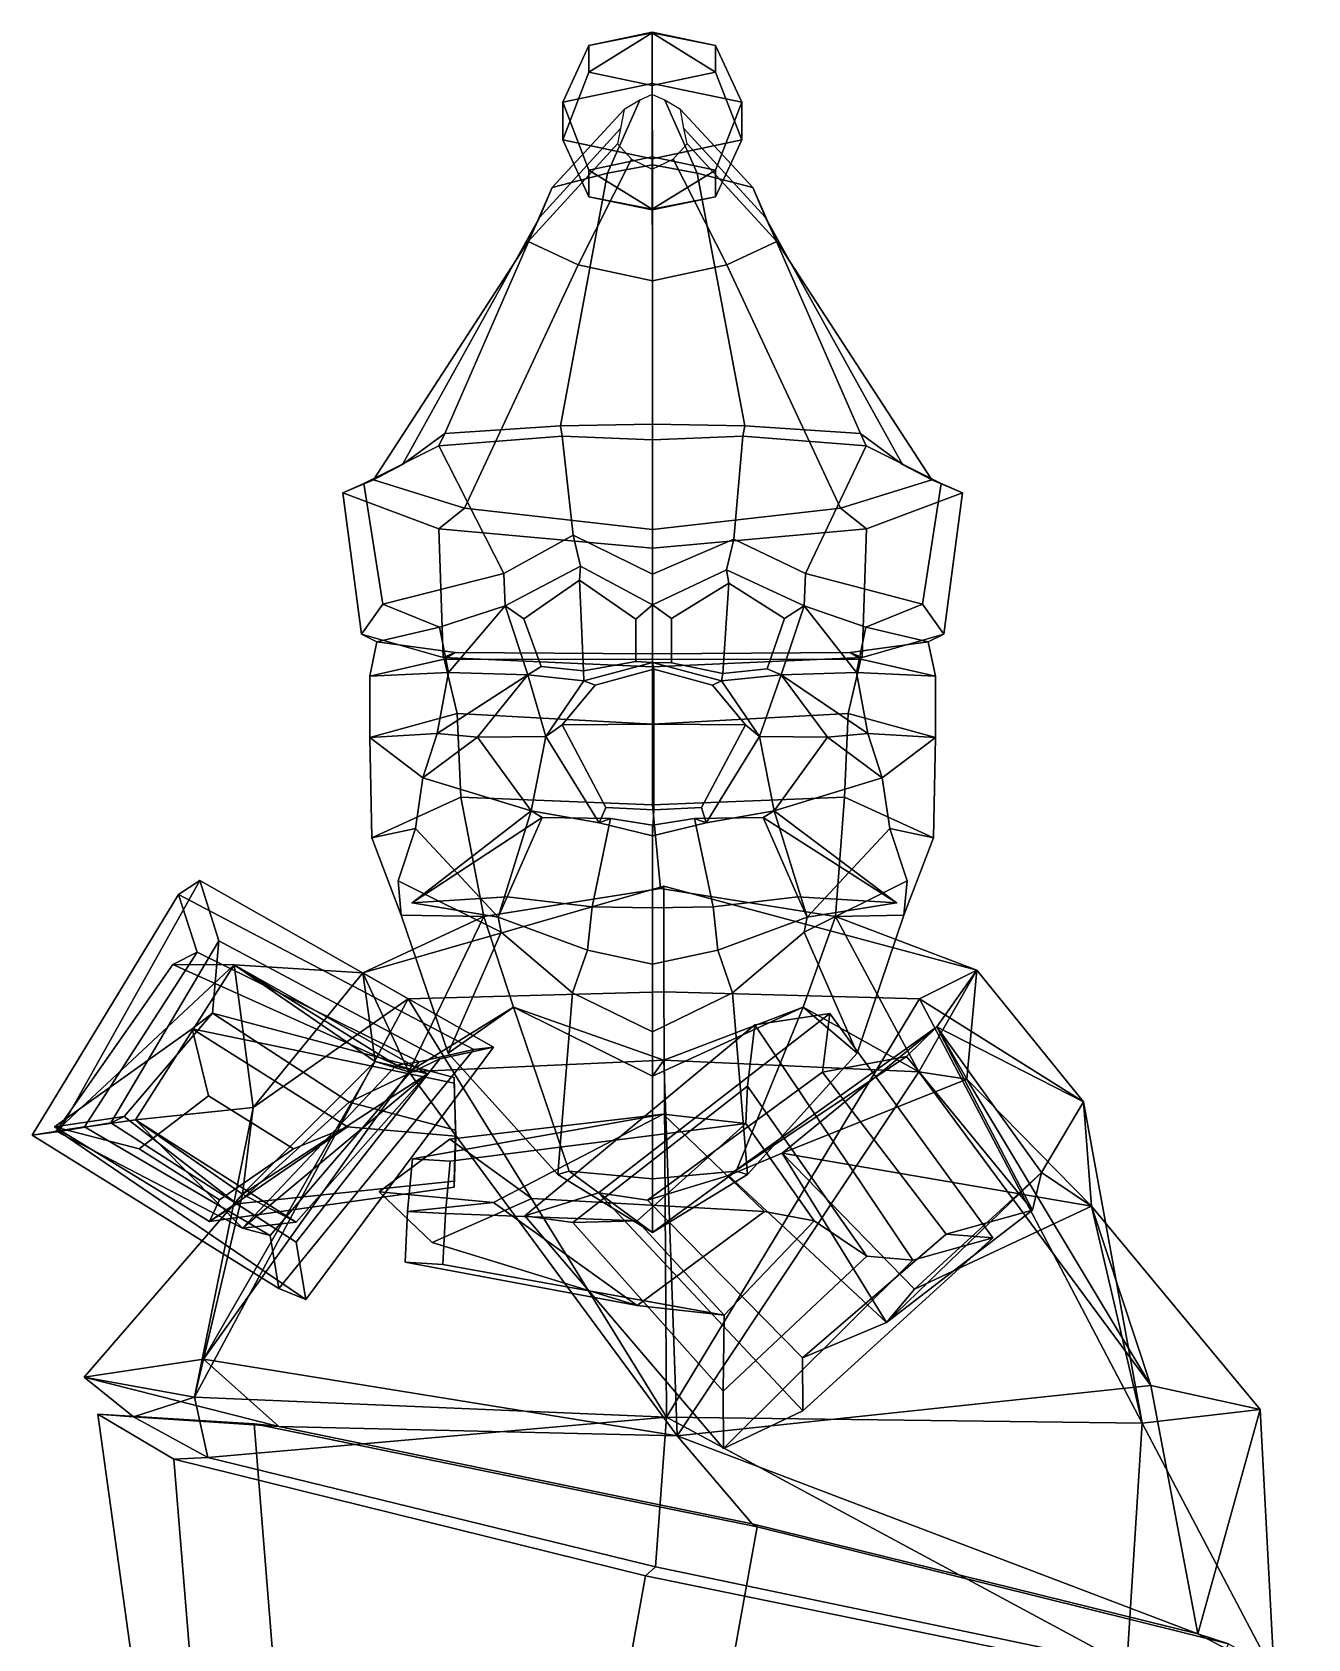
# Model space of a CAD drawing. Extents: x -137 to 136, y -164 to 357.
# Drawn here: x -137.5 to 136.5, y 11.9 to 357 of the extents above; entities that cross this region are included whole.
import ezdxf

# ---------------------------------------------------------------- set-up
doc = ezdxf.new("R2010")
doc.units = 0

msp = doc.modelspace()

# ---------------------------------------------------------------- linework, layer by layer
for p in [(-55.851849, 170.005066, 79.701439), (48.15472, 170.005066, 79.701439)]:
    msp.add_point(p)
for points in [[(-17.931017, 354.173004, -26.702265), (-4.322124, 357.032959, -33.596916), (-4.322122, 346.018768, -44.860191), (-23.568022, 341.974213, -35.109749)], [(-4.322131, 345.59314, -6.018468), (-4.322127, 356.856659, -17.508121), (-17.931019, 348.453094, -12.913069)], [(-17.931019, 348.453094, -12.913069), (-4.322127, 356.856659, -17.508121), (-17.931017, 354.173004, -26.702265)], [(-4.322127, 356.856659, -17.508121), (-4.322124, 357.032959, -33.596916), (-17.931017, 354.173004, -26.702265)], [(-4.322131, 345.59314, -6.018468), (9.286794, 348.453094, -12.913064), (-4.322127, 356.856659, -17.508121)], [(-4.322127, 356.856659, -17.508121), (9.286798, 354.172974, -26.702261), (-4.322124, 357.032959, -33.596916)], [(9.286794, 348.453094, -12.913064), (9.286798, 354.172974, -26.702261), (-4.322127, 356.856659, -17.508121)], [(9.286798, 354.172974, -26.702261), (14.92377, 341.974182, -35.109745), (-4.322122, 346.018768, -44.860191), (-4.322124, 357.032959, -33.596916)], [(-23.568027, 333.88504, -15.608808), (-17.931019, 348.453094, -12.913069), (-17.931017, 354.173004, -26.702265), (-23.568022, 341.974213, -35.109749)], [(14.923766, 333.88501, -15.608803), (14.92377, 341.974182, -35.109745), (9.286798, 354.172974, -26.702261), (9.286794, 348.453094, -12.913064)], [(-4.322131, 329.840454, -5.858391), (-4.322131, 345.59314, -6.018468), (-17.931019, 348.453094, -12.913069), (-23.568027, 333.88504, -15.608808)], [(-17.931015, 327.406097, -37.805435), (-23.568022, 341.974213, -35.109749), (-4.322122, 346.018768, -44.860191), (-4.322122, 330.266083, -44.700085)], [(-4.322131, 329.840454, -5.858391), (14.923766, 333.88501, -15.608803), (9.286794, 348.453094, -12.913064), (-4.322131, 345.59314, -6.018468)], [(9.286797, 327.406097, -37.805431), (-4.322122, 330.266083, -44.700085), (-4.322122, 346.018768, -44.860191), (14.92377, 341.974182, -35.109745)], [(-7.027538, 342.440765, -13.540477), (-10.368038, 340.445465, -14.38076), (-25.837151, 323.623657, 38.336628), (-13.906793, 326.727539, 43.464153)], [(-23.568027, 333.88504, -15.608808), (-23.568022, 341.974213, -35.109749), (-17.931015, 327.406097, -37.805435), (-17.931017, 321.686218, -24.016239)], [(-4.332116, 343.605194, -13.050086), (-7.027538, 342.440765, -13.540477), (-13.906793, 326.727539, 43.464153), (-4.280285, 328.538971, 46.456573)], [(-4.332116, 343.605194, -13.050086), (-4.280285, 328.538971, 46.456573), (5.346222, 326.727539, 43.464157), (-1.636694, 342.440765, -13.540476)], [(-1.636694, 342.440765, -13.540476), (5.346222, 326.727539, 43.464157), (17.276581, 323.623657, 38.336628), (1.703807, 340.445465, -14.380758)], [(14.923766, 333.88501, -15.608803), (9.286794, 321.686188, -24.016233), (9.286797, 327.406097, -37.805431), (14.92377, 341.974182, -35.109745)], [(-10.368038, 340.445465, -14.38076), (-11.118054, 336.335846, -16.111441), (-28.515779, 317.230652, 27.775629), (-25.837151, 323.623657, 38.336628)], [(1.703807, 340.445465, -14.380758), (17.276581, 323.623657, 38.336628), (19.955204, 317.230652, 27.775633), (2.453821, 336.335846, -16.111439)], [(-11.118054, 336.335846, -16.111441), (-11.804714, 333.020844, -17.507483), (-30.968136, 312.073792, 19.25668), (-28.515779, 317.230652, 27.775629)], [(2.453821, 336.335846, -16.111439), (19.955204, 317.230652, 27.775633), (22.407568, 312.073792, 19.256683), (3.140483, 333.020844, -17.507481)], [(-11.804714, 333.020844, -17.507483), (-8.80377, 329.780365, -18.872124), (-20.250475, 307.032806, 10.929214), (-30.968136, 312.073792, 19.25668)], [(-4.322131, 329.840454, -5.858391), (-23.568027, 333.88504, -15.608808), (-17.931017, 321.686218, -24.016239), (-4.322128, 318.826263, -17.121637)], [(-4.322131, 329.840454, -5.858391), (-4.322128, 318.826263, -17.121637), (9.286794, 321.686188, -24.016233), (14.923766, 333.88501, -15.608803)], [(3.140483, 333.020844, -17.507481), (22.407568, 312.073792, 19.256683), (11.689899, 307.032806, 10.929216), (0.139535, 329.780334, -18.872124)], [(-4.252287, 272.82196, 89.103973), (-4.280285, 328.538971, 46.456573), (-13.906793, 326.727539, 43.464153), (-24.04055, 272.490723, 81.676292)], [(-8.80377, 329.780365, -18.872124), (-4.332118, 327.59726, -19.7915), (-4.280288, 303.636749, 5.319067), (-20.250475, 307.032806, 10.929214)], [(-4.322134, 319.002533, -33.210381), (-17.931015, 327.406097, -37.805435), (-4.322122, 330.266083, -44.700085)], [(0.139535, 329.780334, -18.872124), (11.689899, 307.032806, 10.929216), (-4.280288, 303.636749, 5.319067), (-4.332118, 327.59726, -19.7915)], [(-4.322134, 319.002533, -33.210381), (-4.322122, 330.266083, -44.700085), (9.286797, 327.406097, -37.805431)], [(-4.252287, 272.82196, 89.103973), (15.535973, 272.490723, 81.676292), (5.346222, 326.727539, 43.464157), (-4.280285, 328.538971, 46.456573)], [(-48.900856, 270.84729, 68.81105), (-24.04055, 272.490723, 81.676292), (-13.906793, 326.727539, 43.464153), (-25.837151, 323.623657, 38.336628)], [(-17.931017, 321.686218, -24.016239), (-17.931015, 327.406097, -37.805435), (-4.322134, 319.002533, -33.210381)], [(9.286794, 321.686188, -24.016233), (-4.322134, 319.002533, -33.210381), (9.286797, 327.406097, -37.805431)], [(40.396286, 270.84729, 68.81105), (17.276581, 323.623657, 38.336628), (5.346222, 326.727539, 43.464157), (15.535973, 272.490723, 81.676292)], [(-57.941387, 264.14978, 41.363861), (-48.900856, 270.84729, 68.81105), (-25.837151, 323.623657, 38.336628), (-28.515779, 317.230652, 27.775629)], [(-4.322128, 318.826263, -17.121637), (-17.931017, 321.686218, -24.016239), (-4.322134, 319.002533, -33.210381)], [(-4.322128, 318.826263, -17.121637), (-4.322134, 319.002533, -33.210381), (9.286794, 321.686188, -24.016233)], [(49.436817, 264.14978, 41.363861), (19.955204, 317.230652, 27.775633), (17.276581, 323.623657, 38.336628), (40.396286, 270.84729, 68.81105)], [(-64.211327, 260.835327, 18.395662), (-57.941387, 264.14978, 41.363861), (-28.515779, 317.230652, 27.775629), (-30.968136, 312.073792, 19.25668)], [(55.706757, 260.835327, 18.395662), (22.407568, 312.073792, 19.256683), (19.955204, 317.230652, 27.775633), (49.436817, 264.14978, 41.363861)], [(-44.623413, 254.756226, -2.34332), (-64.211327, 260.835327, 18.395662), (-30.968136, 312.073792, 19.25668), (-20.250475, 307.032806, 10.929214)], [(36.118835, 254.756226, -2.34332), (11.689899, 307.032806, 10.929216), (22.407568, 312.073792, 19.256683), (55.706757, 260.835327, 18.395662)], [(-4.252287, 250.190887, -21.311735), (-44.623413, 254.756226, -2.34332), (-20.250475, 307.032806, 10.929214), (-4.280288, 303.636749, 5.319067)], [(-4.252287, 250.190887, -21.311735), (-4.280288, 303.636749, 5.319067), (11.689899, 307.032806, 10.929216), (36.118835, 254.756226, -2.34332)], [(-4.252287, 269.485077, 92.697128), (-4.252287, 272.82196, 89.103973), (-24.04055, 272.490723, 81.676292), (-23.651886, 270.233246, 86.581627)], [(-4.252287, 269.485077, 92.697128), (15.147308, 270.233246, 86.581627), (15.535973, 272.490723, 81.676292), (-4.252287, 272.82196, 89.103973)], [(-50.143208, 268.168152, 73.422691), (-48.900856, 270.84729, 68.81105), (-57.941387, 264.14978, 41.363861), (-66.240067, 260.093445, 42.773811)], [(-23.651886, 270.233246, 86.581627), (-24.04055, 272.490723, 81.676292), (-48.900856, 270.84729, 68.81105), (-50.143208, 268.168152, 73.422691)], [(-21.295059, 248.956299, 90.789642), (-23.651886, 270.233246, 86.581627), (-50.143208, 268.168152, 73.422691), (-36.235794, 240.71051, 79.675201)], [(-4.252288, 240.62735, 95.013657), (-4.252287, 269.485077, 92.697128), (-23.651886, 270.233246, 86.581627), (-21.295059, 248.956299, 90.789642)], [(-4.252288, 240.62735, 95.013657), (13.194208, 248.151917, 90.860016), (15.147308, 270.233246, 86.581627), (-4.252287, 269.485077, 92.697128)], [(13.194208, 248.151917, 90.860016), (28.60326, 240.71051, 79.675209), (41.638638, 268.168121, 73.422691), (15.147308, 270.233246, 86.581627)], [(15.147308, 270.233246, 86.581627), (41.638638, 268.168121, 73.422691), (40.396286, 270.84729, 68.81105), (15.535973, 272.490723, 81.676292)], [(41.638638, 268.168121, 73.422691), (57.735493, 260.093445, 42.773811), (49.436817, 264.14978, 41.363861), (40.396286, 270.84729, 68.81105)], [(-36.235794, 240.71051, 79.675201), (-50.143208, 268.168152, 73.422691), (-66.240067, 260.093445, 42.773811), (-62.193001, 234.138611, 61.115154)], [(28.60326, 240.71051, 79.675209), (53.688435, 234.138611, 61.115154), (57.735493, 260.093445, 42.773811), (41.638638, 268.168121, 73.422691)], [(-66.240067, 260.093445, 42.773811), (-57.941387, 264.14978, 41.363861), (-64.211327, 260.835327, 18.395662), (-70.765755, 258.082458, 16.972063)], [(57.735493, 260.093445, 42.773811), (62.261185, 258.082458, 16.972063), (55.706757, 260.835327, 18.395662), (49.436817, 264.14978, 41.363861)], [(-70.765755, 258.082458, 16.972063), (-64.211327, 260.835327, 18.395662), (-44.623413, 254.756226, -2.34332), (-50.15213, 250.305054, -5.777144)], [(-62.193001, 234.138611, 61.115154), (-66.240067, 260.093445, 42.773811), (-70.765755, 258.082458, 16.972063), (-66.766418, 227.699249, 23.813349)], [(62.261185, 258.082458, 16.972063), (41.647556, 250.305054, -5.777144), (36.118835, 254.756226, -2.34332), (55.706757, 260.835327, 18.395662)], [(53.688435, 234.138611, 61.115154), (58.261848, 227.699249, 23.813349), (62.261185, 258.082458, 16.972063), (57.735493, 260.093445, 42.773811)], [(-66.766418, 227.699249, 23.813349), (-70.765755, 258.082458, 16.972063), (-50.15213, 250.305054, -5.777144), (-49.256802, 222.692017, -2.000514)], [(58.261848, 227.699249, 23.813349), (40.752232, 222.692017, -2.000514), (41.647556, 250.305054, -5.777144), (62.261185, 258.082458, 16.972063)], [(-50.15213, 250.305054, -5.777144), (-44.623413, 254.756226, -2.34332), (-4.252287, 250.190887, -21.311735), (-4.252288, 246.19223, -25.531263)], [(41.647556, 250.305054, -5.777144), (-4.252288, 246.19223, -25.531263), (-4.252287, 250.190887, -21.311735), (36.118835, 254.756226, -2.34332)], [(-49.256802, 222.692017, -2.000514), (-50.15213, 250.305054, -5.777144), (-4.252288, 246.19223, -25.531263), (-4.252288, 220.68399, -21.668451)], [(-21.295059, 248.956299, 90.789642), (-36.235794, 240.71051, 79.675201), (-35.943085, 233.777161, 78.175217), (-19.726368, 242.31015, 90.138809)], [(-4.252288, 240.62735, 95.013657), (-21.295059, 248.956299, 90.789642), (-19.726368, 242.31015, 90.138809), (-4.252288, 234.019012, 92.289955)], [(40.752232, 222.692017, -2.000514), (-4.252288, 220.68399, -21.668451), (-4.252288, 246.19223, -25.531263), (41.647556, 250.305054, -5.777144)], [(-4.252288, 240.62735, 95.013657), (-4.252288, 234.019012, 92.289955), (11.625514, 241.503296, 90.152885), (13.194208, 248.151917, 90.860016)], [(13.194208, 248.151917, 90.860016), (11.625514, 241.503296, 90.152885), (28.310547, 233.777161, 78.175217), (28.60326, 240.71051, 79.675209)], [(-19.985216, 239.337585, 87.676003), (-19.726368, 242.31015, 90.138809), (-35.943085, 233.777161, 78.175217), (-31.922348, 230.968872, 77.860428)], [(-19.985216, 239.337585, 87.676003), (-7.837343, 230.965698, 89.302032), (-4.252288, 234.019012, 92.289955), (-19.726368, 242.31015, 90.138809)], [(-50.027462, 229.200592, 61.535648), (-35.943085, 233.777161, 78.175217), (-36.235794, 240.71051, 79.675201), (-62.193001, 234.138611, 61.115154)], [(-19.085859, 219.844482, 85.846474), (-19.985216, 239.337585, 87.676003), (-31.922348, 230.968872, 77.860428), (-28.175346, 220.779053, 80.75425)], [(-7.837343, 230.965698, 89.302032), (-19.985216, 239.337585, 87.676003), (-19.085859, 219.844482, 85.846474), (-7.837343, 221.84845, 90.146233)], [(12.132386, 238.642456, 87.474953), (11.625514, 241.503296, 90.152885), (-4.252288, 234.019012, 92.289955), (-0.214095, 231.084961, 89.482346)], [(-0.214095, 231.084961, 89.482346), (-0.214095, 221.580353, 90.52459), (10.815372, 219.232117, 85.216263), (12.132386, 238.642456, 87.474953)], [(10.815372, 219.232117, 85.216263), (20.377697, 220.228149, 78.929543), (24.051731, 231.088379, 75.356934), (12.132386, 238.642456, 87.474953)], [(12.132386, 238.642456, 87.474953), (24.051731, 231.088379, 75.356934), (28.310547, 233.777161, 78.175217), (11.625514, 241.503296, 90.152885)], [(41.522888, 229.200592, 61.535648), (53.688435, 234.138611, 61.115154), (28.60326, 240.71051, 79.675209), (28.310547, 233.777161, 78.175217)], [(-62.193001, 234.138611, 61.115154), (-66.766418, 227.699249, 23.813349), (-63.460876, 226.036133, 24.619392), (-50.027462, 229.200592, 61.535648)], [(-48.05471, 219.498962, 61.862309), (-35.943085, 233.777161, 78.175217), (-50.027462, 229.200592, 61.535648)], [(-31.012817, 218.938354, 81.755592), (-35.943085, 233.777161, 78.175217), (-48.05471, 219.498962, 61.862309)], [(-28.175346, 220.779053, 80.75425), (-31.922348, 230.968872, 77.860428), (-35.943085, 233.777161, 78.175217), (-31.012817, 218.938354, 81.755592)], [(-7.837343, 221.84845, 90.146233), (-4.252288, 221.601013, 93.350632), (-4.252288, 234.019012, 92.289955), (-7.837343, 230.965698, 89.302032)], [(-0.214095, 221.580353, 90.52459), (-0.214095, 231.084961, 89.482346), (-4.252288, 234.019012, 92.289955), (-4.252288, 221.601013, 93.350632)], [(20.377697, 220.228149, 78.929543), (23.380281, 218.938354, 81.755592), (28.310547, 233.777161, 78.175217), (24.051731, 231.088379, 75.356934)], [(23.380281, 218.938354, 81.755592), (39.550133, 219.498962, 61.862309), (28.310547, 233.777161, 78.175217)], [(39.550133, 219.498962, 61.862309), (41.522888, 229.200592, 61.535648), (28.310547, 233.777161, 78.175217)], [(53.688435, 234.138611, 61.115154), (41.522888, 229.200592, 61.535648), (54.95631, 226.036133, 24.619392), (58.261848, 227.699249, 23.813349)], [(-50.027462, 229.200592, 61.535648), (-63.460876, 226.036133, 24.619392), (-64.965286, 218.6828, 25.668465), (-48.05471, 219.498962, 61.862309)], [(41.522888, 229.200592, 61.535648), (39.550133, 219.498962, 61.862309), (56.460712, 218.6828, 25.668465), (54.95631, 226.036133, 24.619392)], [(-66.766418, 227.699249, 23.813349), (-49.256802, 222.692017, -2.000514), (-46.670673, 223.740845, -1.693617), (-63.460876, 226.036133, 24.619392)], [(-64.965286, 218.6828, 25.668465), (-63.460876, 226.036133, 24.619392), (-46.670673, 223.740845, -1.693617), (-48.983036, 222.362183, -4.121176)], [(58.261848, 227.699249, 23.813349), (54.95631, 226.036133, 24.619392), (38.166103, 223.740845, -1.693617), (40.752232, 222.692017, -2.000514)], [(56.460712, 218.6828, 25.668465), (40.478458, 222.362183, -4.121176), (38.166103, 223.740845, -1.693617), (54.95631, 226.036133, 24.619392)], [(-64.987068, 205.488892, 27.847399), (-64.965286, 218.6828, 25.668465), (-48.983036, 222.362183, -4.121176), (-46.238258, 210.665131, -5.604905)], [(-49.256802, 222.692017, -2.000514), (-4.252288, 220.68399, -21.668451), (-4.252288, 223.514313, -18.853022), (-46.670673, 223.740845, -1.693617)], [(-48.983036, 222.362183, -4.121176), (-46.670673, 223.740845, -1.693617), (-4.252288, 223.514313, -18.853022), (-4.252287, 222.288025, -19.198816)], [(-46.238258, 210.665131, -5.604905), (-48.983036, 222.362183, -4.121176), (-4.252287, 222.288025, -19.198816), (-4.252286, 208.411804, -17.739502)], [(-19.085859, 219.844482, 85.846474), (-19.052967, 217.65744, 88.042305), (-4.252288, 221.601013, 93.350632), (-7.837343, 221.84845, 90.146233)], [(-3.993906, 220.214661, 107.742462), (-4.252288, 221.601013, 93.350632), (-19.052967, 217.65744, 88.042305), (-16.616779, 216.780396, 104.225945)], [(40.752232, 222.692017, -2.000514), (38.166103, 223.740845, -1.693617), (-4.252288, 223.514313, -18.853022), (-4.252288, 220.68399, -21.668451)], [(40.478458, 222.362183, -4.121176), (-4.252287, 222.288025, -19.198816), (-4.252288, 223.514313, -18.853022), (38.166103, 223.740845, -1.693617)], [(-3.993906, 220.214661, 107.742462), (8.628967, 216.780396, 104.225945), (10.548391, 217.65744, 88.042305), (-4.252288, 221.601013, 93.350632)], [(10.815372, 219.232117, 85.216263), (-0.214095, 221.580353, 90.52459), (-4.252288, 221.601013, 93.350632), (10.548391, 217.65744, 88.042305)], [(37.733685, 210.665131, -5.604905), (-4.252286, 208.411804, -17.739502), (-4.252287, 222.288025, -19.198816), (40.478458, 222.362183, -4.121176)], [(56.482498, 205.488892, 27.847397), (37.733685, 210.665131, -5.604905), (40.478458, 222.362183, -4.121176), (56.460712, 218.6828, 25.668465)], [(-48.05471, 219.498962, 61.862309), (-64.965286, 218.6828, 25.668465), (-64.987068, 205.488892, 27.847399), (-50.496479, 206.39978, 61.711132)], [(-50.496479, 206.39978, 61.711132), (-31.012817, 218.938354, 81.755592), (-48.05471, 219.498962, 61.862309)], [(-41.842503, 205.583069, 84.932144), (-31.012817, 218.938354, 81.755592), (-50.496479, 206.39978, 61.711132)], [(-41.842503, 205.583069, 84.932144), (-27.210743, 205.736389, 87.966576), (-31.012817, 218.938354, 81.755592)], [(-19.085859, 219.844482, 85.846474), (-28.175346, 220.779053, 80.75425), (-31.012817, 218.938354, 81.755592), (-19.052967, 217.65744, 88.042305)], [(-27.210743, 205.736389, 87.966576), (-19.052967, 217.65744, 88.042305), (-31.012817, 218.938354, 81.755592)], [(-23.693108, 208.216064, 105.423279), (-16.616779, 216.780396, 104.225945), (-19.052967, 217.65744, 88.042305), (-27.210743, 205.736389, 87.966576)], [(-3.993906, 208.397766, 111.87249), (-3.993906, 220.214661, 107.742462), (-16.616779, 216.780396, 104.225945), (-23.693108, 208.216064, 105.423279)], [(-3.993906, 208.397766, 111.87249), (15.705296, 208.216064, 105.423279), (8.628967, 216.780396, 104.225945), (-3.993906, 220.214661, 107.742462)], [(15.705296, 208.216064, 105.423279), (18.706169, 205.736389, 87.966576), (10.548391, 217.65744, 88.042305), (8.628967, 216.780396, 104.225945)], [(10.815372, 219.232117, 85.216263), (10.548391, 217.65744, 88.042305), (23.380281, 218.938354, 81.755592), (20.377697, 220.228149, 78.929543)], [(18.706169, 205.736389, 87.966576), (23.380281, 218.938354, 81.755592), (10.548391, 217.65744, 88.042305)], [(33.337929, 205.583069, 84.932144), (23.380281, 218.938354, 81.755592), (18.706169, 205.736389, 87.966576)], [(41.991909, 206.39978, 61.711132), (39.550133, 219.498962, 61.862309), (23.380281, 218.938354, 81.755592)], [(33.337929, 205.583069, 84.932144), (41.991909, 206.39978, 61.711132), (23.380281, 218.938354, 81.755592)], [(39.550133, 219.498962, 61.862309), (41.991909, 206.39978, 61.711132), (56.482498, 205.488892, 27.847397), (56.460712, 218.6828, 25.668465)], [(-64.550713, 183.934631, 29.210085), (-64.987068, 205.488892, 27.847399), (-46.238258, 210.665131, -5.604905), (-45.445541, 192.67746, -2.694059)], [(-45.445541, 192.67746, -2.694059), (-46.238258, 210.665131, -5.604905), (-4.252286, 208.411804, -17.739502), (-4.252286, 191.051758, -13.308343)], [(36.940968, 192.67746, -2.694059), (-4.252286, 191.051758, -13.308343), (-4.252286, 208.411804, -17.739502), (37.733685, 210.665131, -5.604905)], [(56.046146, 183.934631, 29.210083), (36.940968, 192.67746, -2.694059), (37.733685, 210.665131, -5.604905), (56.482498, 205.488892, 27.847397)], [(-14.26878, 190.468079, 100.587585), (-23.693108, 208.216064, 105.423279), (-27.210743, 205.736389, 87.966576), (-15.718748, 187.149353, 87.71785)], [(-3.993906, 189.946594, 105.817612), (-3.993906, 208.397766, 111.87249), (-23.693108, 208.216064, 105.423279), (-14.26878, 190.468079, 100.587585)], [(-3.993906, 189.946594, 105.817612), (6.280969, 190.468079, 100.587585), (15.705296, 208.216064, 105.423279), (-3.993906, 208.397766, 111.87249)], [(6.280969, 190.468079, 100.587585), (7.214173, 187.149353, 87.71785), (18.706169, 205.736389, 87.966576), (15.705296, 208.216064, 105.423279)], [(-50.496479, 206.39978, 61.711132), (-64.987068, 205.488892, 27.847399), (-53.562553, 196.876404, 61.154354)], [(-55.168297, 185.946533, 61.333057), (-53.562553, 196.876404, 61.154354), (-64.987068, 205.488892, 27.847399), (-64.550713, 183.934631, 29.210085)], [(-53.562553, 196.876404, 61.154354), (-41.842503, 205.583069, 84.932144), (-50.496479, 206.39978, 61.711132)], [(-30.345882, 189.769714, 81.814713), (-41.842503, 205.583069, 84.932144), (-53.562553, 196.876404, 61.154354)], [(-30.345882, 189.769714, 81.814713), (-27.210743, 205.736389, 87.966576), (-41.842503, 205.583069, 84.932144)], [(-15.718748, 187.149353, 87.71785), (-27.210743, 205.736389, 87.966576), (-30.345882, 189.769714, 81.814713)], [(7.214173, 187.149353, 87.71785), (21.841309, 189.769714, 81.814713), (18.706169, 205.736389, 87.966576)], [(21.841309, 189.769714, 81.814713), (33.337929, 205.583069, 84.932144), (18.706169, 205.736389, 87.966576)], [(21.841309, 189.769714, 81.814713), (45.057983, 196.876404, 61.154354), (33.337929, 205.583069, 84.932144)], [(45.057983, 196.876404, 61.154354), (41.991909, 206.39978, 61.711132), (33.337929, 205.583069, 84.932144)], [(41.991909, 206.39978, 61.711132), (45.057983, 196.876404, 61.154354), (56.482498, 205.488892, 27.847397)], [(46.663727, 185.946533, 61.333057), (56.046146, 183.934631, 29.210083), (56.482498, 205.488892, 27.847397), (45.057983, 196.876404, 61.154354)], [(-55.168297, 185.946533, 61.333057), (-37.453892, 166.943756, 88.124062), (-30.345882, 189.769714, 81.814713), (-53.562553, 196.876404, 61.154354)], [(46.663727, 185.946533, 61.333057), (45.057983, 196.876404, 61.154354), (21.841309, 189.769714, 81.814713), (28.949316, 166.943756, 88.124062)], [(-58.222172, 167.322968, 33.319195), (-64.550713, 183.934631, 29.210085), (-45.445541, 192.67746, -2.694059), (-40.46949, 167.044861, 24.434668)], [(-40.46949, 167.044861, 24.434668), (-45.445541, 192.67746, -2.694059), (-4.252286, 191.051758, -13.308343), (-2.550145, 173.050995, 3.056238)], [(-3.993906, 189.946594, 105.817612), (-14.26878, 190.468079, 100.587585), (-15.718748, 187.149353, 87.71785), (-4.252288, 184.362, 93.637337)], [(-3.993906, 189.946594, 105.817612), (-4.252288, 184.362, 93.637337), (7.214173, 187.149353, 87.71785), (6.280969, 190.468079, 100.587585)], [(35.014572, 167.044861, 24.434668), (-2.550145, 173.050995, 3.056238), (-4.252286, 191.051758, -13.308343), (36.940968, 192.67746, -2.694059)], [(49.717598, 167.322968, 33.319195), (35.014572, 167.044861, 24.434668), (36.940968, 192.67746, -2.694059), (56.046146, 183.934631, 29.210083)], [(-27.979692, 188.34906, 95.814934), (-30.345882, 189.769714, 81.814713), (-55.851849, 170.005066, 79.701439)], [(-55.851849, 170.005066, 79.701439), (-30.345882, 189.769714, 81.814713), (-37.453892, 166.943756, 88.124062)], [(-35.456894, 171.300354, 98.208954), (-27.979692, 188.34906, 95.814934), (-55.851849, 170.005066, 79.701439)], [(-13.282322, 188.086792, 95.932045), (-27.979692, 188.34906, 95.814934), (-35.456894, 171.300354, 98.208954), (-17.243275, 169.109039, 106.876518)], [(-27.979692, 188.34906, 95.814934), (-13.282322, 188.086792, 95.932045), (-15.718748, 187.149353, 87.71785), (-30.345882, 189.769714, 81.814713)], [(-17.243275, 169.109039, 106.876518), (-4.252288, 168.905579, 107.560226), (-4.252288, 186.672791, 98.680618), (-13.282322, 188.086792, 95.932045)], [(-4.252288, 186.672791, 98.680618), (-4.252288, 184.362, 93.637337), (-15.718748, 187.149353, 87.71785), (-13.282322, 188.086792, 95.932045)], [(8.738699, 169.109039, 106.876518), (4.777748, 188.086792, 95.932045), (-4.252288, 186.672791, 98.680618), (-4.252288, 168.905579, 107.560226)], [(-4.252288, 186.672791, 98.680618), (4.777748, 188.086792, 95.932045), (7.214173, 187.149353, 87.71785), (-4.252288, 184.362, 93.637337)], [(19.475119, 188.34906, 95.814934), (21.841309, 189.769714, 81.814713), (7.214173, 187.149353, 87.71785), (4.777748, 188.086792, 95.932045)], [(4.777748, 188.086792, 95.932045), (8.738699, 169.109039, 106.876518), (26.95232, 171.300354, 98.208954), (19.475119, 188.34906, 95.814934)], [(19.475119, 188.34906, 95.814934), (48.15472, 170.005066, 79.701439), (21.841309, 189.769714, 81.814713)], [(26.95232, 171.300354, 98.208954), (48.15472, 170.005066, 79.701439), (19.475119, 188.34906, 95.814934)], [(48.15472, 170.005066, 79.701439), (28.949316, 166.943756, 88.124062), (21.841309, 189.769714, 81.814713)], [(-58.222172, 167.322968, 33.319195), (-58.891521, 174.688446, 64.503334), (-55.168297, 185.946533, 61.333057), (-64.550713, 183.934631, 29.210085)], [(-55.168297, 185.946533, 61.333057), (-58.891521, 174.688446, 64.503334), (-36.770721, 163.722015, 79.112877), (-37.453892, 166.943756, 88.124062)], [(46.663727, 185.946533, 61.333057), (28.949316, 166.943756, 88.124062), (28.266146, 163.722015, 79.112877), (50.386955, 174.688446, 64.503334)], [(49.717598, 167.322968, 33.319195), (56.046146, 183.934631, 29.210083), (46.663727, 185.946533, 61.333057), (50.386955, 174.688446, 64.503334)], [(-131.727722, 120.901276, 221.834839), (-101.518349, 174.792542, 214.944519), (-106.070351, 171.786072, 183.011719), (-137.495758, 120.061768, 189.230545)], [(-131.727722, 120.901276, 221.834839), (-120.628204, 122.756409, 220.071991), (-97.430016, 161.812012, 214.656235), (-101.518349, 174.792542, 214.944519)], [(-42.670837, 138.455994, 174.103043), (-106.070351, 171.786072, 183.011719), (-101.518349, 174.792542, 214.944519), (-38.427193, 138.999817, 206.950531)], [(-38.427193, 138.999817, 206.950531), (-101.518349, 174.792542, 214.944519), (-97.430016, 161.812012, 214.656235), (-49.945984, 136.467407, 208.796005)], [(-1.853932, 173.5802, 2.909241), (-1.857344, 150.847229, -48.103306), (-56.752666, 149.363831, -39.122646), (-66.506279, 154.952087, -4.221287)], [(-1.853932, 173.5802, 2.909241), (-66.506279, 154.952087, -4.221287), (-40.46949, 167.044861, 24.434668), (-2.550145, 173.050995, 3.056238)], [(-36.770721, 163.722015, 79.112877), (-58.891521, 174.688446, 64.503334), (-58.222172, 167.322968, 33.319195), (-48.144104, 137.675507, 49.313625)], [(-2.550145, 173.050995, 3.056238), (35.014572, 167.044861, 24.434668), (65.36409, 155.550018, -5.116136), (-1.853932, 173.5802, 2.909241)], [(-1.853932, 173.5802, 2.909241), (65.36409, 155.550018, -5.116136), (53.064346, 149.363831, -39.12265), (-1.857344, 150.847229, -48.103306)], [(28.266146, 163.722015, 79.112877), (39.63953, 137.675507, 49.313622), (49.717598, 167.322968, 33.319195), (50.386955, 174.688446, 64.503334)], [(-137.495758, 120.061768, 189.230545), (-106.070351, 171.786072, 183.011719), (-102.089661, 159.412109, 182.724014), (-126.221329, 121.904907, 187.441025)], [(-42.670837, 138.455994, 174.103043), (-54.38427, 135.839905, 175.980804), (-102.089661, 159.412109, 182.724014), (-106.070351, 171.786072, 183.011719)], [(-37.453892, 166.943756, 88.124062), (-35.456894, 171.300354, 98.208954), (-55.851849, 170.005066, 79.701439)], [(-17.243275, 169.109039, 106.876518), (-35.456894, 171.300354, 98.208954), (-37.453892, 166.943756, 88.124062), (-18.244902, 159.809998, 96.970886)], [(8.738699, 169.109039, 106.876518), (9.740326, 159.809998, 96.970886), (28.949316, 166.943756, 88.124062), (26.95232, 171.300354, 98.208954)], [(28.949316, 166.943756, 88.124062), (48.15472, 170.005066, 79.701439), (26.95232, 171.300354, 98.208954)], [(-66.506279, 154.952087, -4.221287), (-56.614574, 133.672485, 56.450962), (-40.46949, 167.044861, 24.434668)], [(-48.144104, 137.675507, 49.313625), (-58.222172, 167.322968, 33.319195), (-40.46949, 167.044861, 24.434668), (-34.131485, 147.612518, 49.828636)], [(-56.614574, 133.672485, 56.450962), (-34.131485, 147.612518, 49.828636), (-40.46949, 167.044861, 24.434668)], [(-21.427197, 150.658508, 99.018745), (-18.244902, 159.809998, 96.970886), (-37.453892, 166.943756, 88.124062), (-36.770721, 163.722015, 79.112877)], [(-4.252288, 168.905579, 107.560226), (-17.243275, 169.109039, 106.876518), (-18.244902, 159.809998, 96.970886), (-4.252288, 156.843201, 102.442261)], [(-4.252288, 168.905579, 107.560226), (-4.252288, 156.843201, 102.442261), (9.740326, 159.809998, 96.970886), (8.738699, 169.109039, 106.876518)], [(12.922619, 150.658508, 99.018745), (28.266146, 163.722015, 79.112877), (28.949316, 166.943756, 88.124062), (9.740326, 159.809998, 96.970886)], [(39.63953, 137.675507, 49.313622), (28.055975, 147.612518, 49.828636), (35.014572, 167.044861, 24.434668), (49.717598, 167.322968, 33.319195)], [(52.935226, 133.672485, 56.450962), (35.014572, 167.044861, 24.434668), (28.055975, 147.612518, 49.828636)], [(65.36409, 155.550018, -5.116136), (35.014572, 167.044861, 24.434668), (52.935226, 133.672485, 56.450962)], [(-24.612322, 111.673981, 81.065536), (-21.427197, 150.658508, 99.018745), (-36.770721, 163.722015, 79.112877), (-48.144104, 137.675507, 49.313625)], [(16.107746, 111.673981, 81.065536), (39.63953, 137.675507, 49.313622), (28.266146, 163.722015, 79.112877), (12.922619, 150.658508, 99.018745)], [(-126.221329, 121.904907, 187.441025), (-102.089661, 159.412109, 182.724014), (-107.295982, 156.730652, 147.045578), (-132.321091, 120.976196, 151.854218)], [(-117.736084, 124.09613, 217.701233), (-98.754608, 146.284485, 216.841705), (-97.430016, 161.812012, 214.656235), (-120.628204, 122.756409, 220.071991)], [(-107.295982, 156.730652, 147.045578), (-102.089661, 159.412109, 182.724014), (-54.38427, 135.839905, 175.980804), (-59.224575, 135.155518, 140.193069)], [(-69.398521, 127.158264, 215.151855), (-49.945984, 136.467407, 208.796005), (-97.430016, 161.812012, 214.656235), (-98.754608, 146.284485, 216.841705)], [(-4.252288, 142.313019, 105.384956), (-4.252288, 156.843201, 102.442261), (-18.244902, 159.809998, 96.970886), (-21.427197, 150.658508, 99.018745)], [(-4.252288, 142.313019, 105.384956), (12.922619, 150.658508, 99.018745), (9.740326, 159.809998, 96.970886), (-4.252288, 156.843201, 102.442261)], [(-132.321091, 120.976196, 151.854218), (-107.295982, 156.730652, 147.045578), (-94.083649, 156.6745, 94.594482)], [(-132.321091, 120.976196, 151.854218), (-94.083649, 156.6745, 94.594482), (-115.28289, 123.36142, 101.201172)], [(-90.060806, 126.025726, -24.085484), (-115.28289, 123.36142, 101.201172), (-94.083649, 156.6745, 94.594482)], [(-59.224575, 135.155518, 140.193069), (-94.083649, 156.6745, 94.594482), (-107.295982, 156.730652, 147.045578)], [(-63.803818, 135.921509, 33.37706), (-66.506279, 154.952087, -4.221287), (-94.083649, 156.6745, 94.594482)], [(-63.803818, 135.921509, 33.37706), (-94.083649, 156.6745, 94.594482), (-52.60862, 133.277039, 91.114647)], [(-90.060806, 126.025726, -24.085484), (-94.083649, 156.6745, 94.594482), (-66.506279, 154.952087, -4.221287)], [(-59.224575, 135.155518, 140.193069), (-52.60862, 133.277039, 91.114647), (-94.083649, 156.6745, 94.594482)], [(63.22155, 132.096375, 26.505863), (65.36409, 155.550018, -5.116136), (52.935226, 133.672485, 56.450962)], [(88.276642, 127.273773, -22.666855), (53.064346, 149.363831, -39.12265), (65.36409, 155.550018, -5.116136)], [(63.22155, 132.096375, 26.505863), (56.751949, 143.367889, 91.192322), (65.36409, 155.550018, -5.116136)], [(88.276642, 127.273773, -22.666855), (65.36409, 155.550018, -5.116136), (56.751949, 143.367889, 91.192322)], [(-90.060806, 126.025726, -24.085484), (-66.506279, 154.952087, -4.221287), (-56.752666, 149.363831, -39.122646)], [(-63.803818, 135.921509, 33.37706), (-56.614574, 133.672485, 56.450962), (-66.506279, 154.952087, -4.221287)], [(-102.632454, 63.812912, -69.426804), (-56.752666, 149.363831, -39.122646), (-1.302446, 59.524277, -105.223618)], [(-102.632454, 63.812912, -69.426804), (-90.060806, 126.025726, -24.085484), (-56.752666, 149.363831, -39.122646)], [(-1.302446, 59.524277, -105.223618), (-56.752666, 149.363831, -39.122646), (-1.857344, 150.847229, -48.103306)], [(-4.252288, 99.156815, 84.307472), (-4.252288, 142.313019, 105.384956), (-21.427197, 150.658508, 99.018745), (-24.612322, 111.673981, 81.065536)], [(-4.252288, 99.156815, 84.307472), (16.107746, 111.673981, 81.065536), (12.922619, 150.658508, 99.018745), (-4.252288, 142.313019, 105.384956)], [(-1.302446, 59.524277, -105.223618), (-1.857344, 150.847229, -48.103306), (53.064346, 149.363831, -39.12265)], [(100.859818, 58.194427, -72.380028), (-1.302446, 59.524277, -105.223618), (53.064346, 149.363831, -39.12265)], [(100.859818, 58.194427, -72.380028), (53.064346, 149.363831, -39.12265), (88.276642, 127.273773, -22.666855)], [(-132.721466, 121.892212, 255.787415), (-103.115784, 142.93042, 256.388367), (-98.754608, 146.284485, 216.841705), (-117.736084, 124.09613, 217.701233)], [(-46.903427, 131.259644, 271.033905), (-46.876949, 132.506775, 258.153442), (-98.754608, 146.284485, 216.841705), (-103.115784, 142.93042, 256.388367)], [(-46.594517, 121.147919, 257.889252), (-69.398521, 127.158264, 215.151855), (-98.754608, 146.284485, 216.841705), (-46.876949, 132.506775, 258.153442)], [(-1.823221, 136.203613, 63.565125), (-34.131485, 147.612518, 49.828636), (-56.614574, 133.672485, 56.450962)], [(-24.612322, 111.673981, 81.065536), (-48.144104, 137.675507, 49.313625), (-34.131485, 147.612518, 49.828636), (-22.193377, 112.366272, 65.158852)], [(-22.193377, 112.366272, 65.158852), (-34.131485, 147.612518, 49.828636), (-4.252288, 132.768799, 39.215702), (-4.252288, 110.732117, 60.862782)], [(-4.252288, 132.768799, 39.215702), (-34.131485, 147.612518, 49.828636), (-1.823221, 136.203613, 63.565125)], [(-15.890265, 107.69162, 142.67662), (-31.690458, 102.774017, 171.372147), (17.670479, 143.812988, 206.082611), (33.821102, 146.208313, 178.102554)], [(-15.890265, 107.69162, 142.67662), (33.821102, 146.208313, 178.102554), (32.255108, 133.652222, 175.113388), (-5.378539, 106.15625, 148.569046)], [(13.688801, 112.366272, 65.158852), (-4.252288, 110.732117, 60.862782), (-4.252288, 132.768799, 39.215702), (28.055975, 147.612518, 49.828636)], [(-4.252288, 132.768799, 39.215702), (-1.823221, 136.203613, 63.565125), (28.055975, 147.612518, 49.828636)], [(-1.823221, 136.203613, 63.565125), (52.935226, 133.672485, 56.450962), (28.055975, 147.612518, 49.828636)], [(16.107746, 111.673981, 81.065536), (13.688801, 112.366272, 65.158852), (28.055975, 147.612518, 49.828636), (39.63953, 137.675507, 49.313622)], [(51.623806, 93.245544, 218.510513), (68.785225, 98.007446, 190.585159), (33.821102, 146.208313, 178.102554), (17.670479, 143.812988, 206.082611)], [(68.785225, 98.007446, 190.585159), (58.769558, 98.819763, 184.863388), (32.255108, 133.652222, 175.113388), (33.821102, 146.208313, 178.102554)], [(-114.546646, 117.177124, 312.804993), (-99.58876, 128.564728, 323.856689), (-103.115784, 142.93042, 256.388367), (-132.721466, 121.892212, 255.787415)], [(-81.351051, 117.177124, 323.884949), (-69.803001, 121.892212, 270.542847), (-103.115784, 142.93042, 256.388367), (-99.58876, 128.564728, 323.856689)], [(-46.49659, 119.899017, 270.788116), (-46.903427, 131.259644, 271.033905), (-103.115784, 142.93042, 256.388367), (-69.803001, 121.892212, 270.542847)], [(-31.690458, 102.774017, 171.372147), (-21.359482, 101.303864, 177.169632), (16.103285, 130.64917, 202.992401), (17.670479, 143.812988, 206.082611)], [(12.05, 111.44812, 117.377716), (56.751949, 143.367889, 91.192322), (23.599905, 116.25058, 70.054901)], [(12.05, 111.44812, 117.377716), (50.301857, 137.007538, 143.963699), (56.751949, 143.367889, 91.192322)], [(51.623806, 93.245544, 218.510513), (17.670479, 143.812988, 206.082611), (16.103285, 130.64917, 202.992401), (41.757385, 94.085297, 212.880508)], [(63.22155, 132.096375, 26.505863), (23.599905, 116.25058, 70.054901), (56.751949, 143.367889, 91.192322)], [(77.322746, 103.983032, 154.308365), (56.751949, 143.367889, 91.192322), (50.301857, 137.007538, 143.963699)], [(88.276642, 127.273773, -22.666855), (56.751949, 143.367889, 91.192322), (79.248558, 112.038208, 101.962791)], [(77.322746, 103.983032, 154.308365), (79.248558, 112.038208, 101.962791), (56.751949, 143.367889, 91.192322)], [(-84.520973, 87.155731, 181.920303), (-86.396042, 98.563934, 181.908432), (-54.38427, 135.839905, 175.980804), (-42.670837, 138.455994, 174.103043)], [(-84.520973, 87.155731, 181.920303), (-42.670837, 138.455994, 174.103043), (-38.427193, 138.999817, 206.950531), (-78.748932, 84.795441, 215.517441)], [(-78.748932, 84.795441, 215.517441), (-38.427193, 138.999817, 206.950531), (-49.945984, 136.467407, 208.796005), (-80.789444, 97.114624, 215.507034)], [(-100.731171, 71.966187, 84.688171), (-63.803818, 135.921509, 33.37706), (-92.333969, 107.381744, 12.074146)], [(-100.731171, 71.966187, 84.688171), (-56.614574, 133.672485, 56.450962), (-63.803818, 135.921509, 33.37706)], [(-93.5084, 105.360046, 216.419205), (-80.789444, 97.114624, 215.507034), (-49.945984, 136.467407, 208.796005), (-69.398521, 127.158264, 215.151855)], [(-59.224575, 135.155518, 140.193069), (-54.38427, 135.839905, 175.980804), (-86.396042, 98.563934, 181.908432), (-92.349106, 100.102814, 146.23378)], [(-92.349106, 100.102814, 146.23378), (-52.60862, 133.277039, 91.114647), (-59.224575, 135.155518, 140.193069)], [(-92.333969, 107.381744, 12.074146), (-63.803818, 135.921509, 33.37706), (-52.60862, 133.277039, 91.114647)], [(1.054521, 55.507629, 113.128494), (-1.823221, 136.203613, 63.565125), (-56.614574, 133.672485, 56.450962)], [(50.301857, 137.007538, 143.963699), (12.05, 111.44812, 117.377716), (-5.378539, 106.15625, 148.569046), (32.255108, 133.652222, 175.113388)], [(1.054521, 55.507629, 113.128494), (52.935226, 133.672485, 56.450962), (-1.823221, 136.203613, 63.565125)], [(58.769558, 98.819763, 184.863388), (77.322746, 103.983032, 154.308365), (50.301857, 137.007538, 143.963699), (32.255108, 133.652222, 175.113388)], [(1.054521, 55.507629, 113.128494), (-56.614574, 133.672485, 56.450962), (-100.731171, 71.966187, 84.688171)], [(-92.349106, 100.102814, 146.23378), (-80.824249, 101.398987, 98.579109), (-52.60862, 133.277039, 91.114647)], [(-80.824249, 101.398987, 98.579109), (-92.333969, 107.381744, 12.074146), (-52.60862, 133.277039, 91.114647)], [(-46.49659, 119.899017, 270.788116), (-46.594517, 121.147919, 257.889252), (-46.876949, 132.506775, 258.153442), (-46.903427, 131.259644, 271.033905)], [(1.054521, 55.507629, 113.128494), (102.761108, 66.347687, 81.734947), (52.935226, 133.672485, 56.450962)], [(89.961494, 104.869843, 7.260348), (23.599905, 116.25058, 70.054901), (63.22155, 132.096375, 26.505863)], [(102.761108, 66.347687, 81.734947), (63.22155, 132.096375, 26.505863), (52.935226, 133.672485, 56.450962)], [(102.761108, 66.347687, 81.734947), (89.961494, 104.869843, 7.260348), (63.22155, 132.096375, 26.505863)], [(-97.257118, 106.170685, 324.084656), (-81.351051, 117.177124, 323.884949), (-99.58876, 128.564728, 323.856689), (-114.546646, 117.177124, 312.804993)], [(-7.559124, 101.654465, 181.032135), (15.759016, 122.596985, 197.148026), (16.103285, 130.64917, 202.992401), (-21.359482, 101.303864, 177.169632)], [(30.461111, 101.654465, 211.669083), (41.757385, 94.085297, 212.880508), (16.103285, 130.64917, 202.992401), (15.759016, 122.596985, 197.148026)], [(-92.333969, 107.381744, 12.074146), (-115.28289, 123.36142, 101.201172), (-90.060806, 126.025726, -24.085484)], [(-102.632454, 63.812912, -69.426804), (-92.333969, 107.381744, 12.074146), (-90.060806, 126.025726, -24.085484)], [(-46.8517, 110.174042, 257.686371), (-93.5084, 105.360046, 216.419205), (-69.398521, 127.158264, 215.151855), (-46.594517, 121.147919, 257.889252)], [(-62.967583, 107.934448, 266.440491), (-47.803139, 119.21814, 276.687958), (-1.956431, 124.629822, 225.311066), (-38.437408, 105.629211, 217.512772)], [(-56.915043, 103.688171, 203.298996), (-38.437408, 105.629211, 217.512772), (-1.956431, 124.629822, 225.311066), (-55.817783, 114.983215, 202.58609)], [(-55.817783, 114.983215, 202.58609), (-1.956431, 124.629822, 225.311066), (15.759016, 122.596985, 197.148026), (-47.733284, 114.533844, 192.491486)], [(-30.215816, 106.480225, 278.684631), (19.759617, 103.690201, 245.544968), (-1.956431, 124.629822, 225.311066), (-47.803139, 119.21814, 276.687958)], [(19.759617, 103.690201, 245.544968), (30.461111, 101.654465, 211.669083), (15.759016, 122.596985, 197.148026), (-1.956431, 124.629822, 225.311066)], [(89.961494, 104.869843, 7.260348), (88.276642, 127.273773, -22.666855), (79.248558, 112.038208, 101.962791)], [(100.859818, 58.194427, -72.380028), (88.276642, 127.273773, -22.666855), (89.961494, 104.869843, 7.260348)], [(-84.520973, 87.155731, 181.920303), (-137.495758, 120.061768, 189.230545), (-126.221329, 121.904907, 187.441025), (-86.396042, 98.563934, 181.908432)], [(-84.520973, 87.155731, 181.920303), (-78.748932, 84.795441, 215.517441), (-131.727722, 120.901276, 221.834839), (-137.495758, 120.061768, 189.230545)], [(-99.416176, 101.566452, 255.288483), (-132.721466, 121.892212, 255.787415), (-117.736084, 124.09613, 217.701233), (-93.5084, 105.360046, 216.419205)], [(-97.257118, 106.170685, 324.084656), (-114.546646, 117.177124, 312.804993), (-132.721466, 121.892212, 255.787415), (-99.416176, 101.566452, 255.288483)], [(-92.349106, 100.102814, 146.23378), (-132.321091, 120.976196, 151.854218), (-115.28289, 123.36142, 101.201172)], [(-92.349106, 100.102814, 146.23378), (-86.396042, 98.563934, 181.908432), (-126.221329, 121.904907, 187.441025), (-132.321091, 120.976196, 151.854218)], [(-78.748932, 84.795441, 215.517441), (-80.789444, 97.114624, 215.507034), (-120.628204, 122.756409, 220.071991), (-131.727722, 120.901276, 221.834839)], [(-93.5084, 105.360046, 216.419205), (-117.736084, 124.09613, 217.701233), (-120.628204, 122.756409, 220.071991), (-80.789444, 97.114624, 215.507034)], [(-80.824249, 101.398987, 98.579109), (-115.28289, 123.36142, 101.201172), (-92.333969, 107.381744, 12.074146)], [(-92.349106, 100.102814, 146.23378), (-115.28289, 123.36142, 101.201172), (-80.824249, 101.398987, 98.579109)], [(-97.257118, 106.170685, 324.084656), (-99.416176, 101.566452, 255.288483), (-69.803001, 121.892212, 270.542847), (-81.351051, 117.177124, 323.884949)], [(-46.866817, 108.923096, 270.606293), (-46.49659, 119.899017, 270.788116), (-69.803001, 121.892212, 270.542847), (-99.416176, 101.566452, 255.288483)], [(-48.722008, 103.238159, 193.267944), (-47.733284, 114.533844, 192.491486), (15.759016, 122.596985, 197.148026), (-7.559124, 101.654465, 181.032135)], [(-46.866817, 108.923096, 270.606293), (-46.8517, 110.174042, 257.686371), (-46.594517, 121.147919, 257.889252), (-46.49659, 119.899017, 270.788116)], [(-51.600666, 97.046844, 277.684937), (-30.215816, 106.480225, 278.684631), (-47.803139, 119.21814, 276.687958), (-62.967583, 107.934448, 266.440491)], [(-56.915043, 103.688171, 203.298996), (-55.817783, 114.983215, 202.58609), (-47.733284, 114.533844, 192.491486), (-48.722008, 103.238159, 193.267944)], [(45.959599, 79.837616, 131.983551), (12.05, 111.44812, 117.377716), (23.599905, 116.25058, 70.054901)], [(52.01429, 86.989777, 84.399353), (23.599905, 116.25058, 70.054901), (89.961494, 104.869843, 7.260348)], [(45.959599, 79.837616, 131.983551), (23.599905, 116.25058, 70.054901), (52.01429, 86.989777, 84.399353)], [(-4.252288, 99.156815, 84.307472), (-24.612322, 111.673981, 81.065536), (-22.193377, 112.366272, 65.158852)], [(-4.252288, 99.156815, 84.307472), (-22.193377, 112.366272, 65.158852), (-4.252288, 110.732117, 60.862782)], [(12.05, 111.44812, 117.377716), (45.959599, 79.837616, 131.983551), (27.906372, 72.254288, 162.431229), (-5.378539, 106.15625, 148.569046)], [(-4.252288, 99.156815, 84.307472), (-4.252288, 110.732117, 60.862782), (13.688801, 112.366272, 65.158852)], [(-4.252288, 99.156815, 84.307472), (13.688801, 112.366272, 65.158852), (16.107746, 111.673981, 81.065536)], [(45.959599, 79.837616, 131.983551), (52.01429, 86.989777, 84.399353), (79.248558, 112.038208, 101.962791)], [(45.959599, 79.837616, 131.983551), (79.248558, 112.038208, 101.962791), (77.322746, 103.983032, 154.308365)], [(52.01429, 86.989777, 84.399353), (89.961494, 104.869843, 7.260348), (79.248558, 112.038208, 101.962791)], [(-100.731171, 71.966187, 84.688171), (-92.333969, 107.381744, 12.074146), (-126.314697, 68.11142, -0.619736)], [(-126.314697, 68.11142, -0.619736), (-92.333969, 107.381744, 12.074146), (-102.632454, 63.812912, -69.426804)], [(-46.866817, 108.923096, 270.606293), (-99.416176, 101.566452, 255.288483), (-93.5084, 105.360046, 216.419205), (-46.8517, 110.174042, 257.686371)], [(-51.600666, 97.046844, 277.684937), (-62.967583, 107.934448, 266.440491), (-38.437408, 105.629211, 217.512772), (-7.552728, 83.478134, 226.358093)], [(28.01276, 60.838165, 160.608109), (11.005068, 52.783127, 189.130203), (-31.690458, 102.774017, 171.372147), (-15.890265, 107.69162, 142.67662)], [(28.01276, 60.838165, 160.608109), (-15.890265, 107.69162, 142.67662), (-5.378539, 106.15625, 148.569046), (27.906372, 72.254288, 162.431229)], [(-57.414864, 92.782822, 204.509048), (-7.552728, 83.478134, 226.358093), (-38.437408, 105.629211, 217.512772), (-56.915043, 103.688171, 203.298996)], [(-57.414864, 92.782822, 204.509048), (-56.915043, 103.688171, 203.298996), (-48.722008, 103.238159, 193.267944), (-49.296692, 92.332092, 194.390701)], [(-51.600666, 97.046844, 277.684937), (-7.552728, 83.478134, 226.358093), (19.759617, 103.690201, 245.544968), (-30.215816, 106.480225, 278.684631)], [(-7.552728, 83.478134, 226.358093), (11.106712, 81.439072, 198.825729), (30.461111, 101.654465, 211.669083), (19.759617, 103.690201, 245.544968)], [(45.959599, 79.837616, 131.983551), (77.322746, 103.983032, 154.308365), (58.769558, 98.819763, 184.863388), (27.906372, 72.254288, 162.431229)], [(102.761108, 66.347687, 81.734947), (126.230988, 61.13855, -4.284854), (89.961494, 104.869843, 7.260348)], [(126.230988, 61.13855, -4.284854), (100.859818, 58.194427, -72.380028), (89.961494, 104.869843, 7.260348)], [(-49.296692, 92.332092, 194.390701), (-48.722008, 103.238159, 193.267944), (-7.559124, 101.654465, 181.032135), (11.106712, 81.439072, 198.825729)], [(11.005068, 52.783127, 189.130203), (10.90375, 65.112274, 191.107056), (-21.359482, 101.303864, 177.169632), (-31.690458, 102.774017, 171.372147)], [(11.106712, 81.439072, 198.825729), (-7.559124, 101.654465, 181.032135), (-21.359482, 101.303864, 177.169632), (10.90375, 65.112274, 191.107056)], [(11.106712, 81.439072, 198.825729), (10.90375, 65.112274, 191.107056), (41.757385, 94.085297, 212.880508), (30.461111, 101.654465, 211.669083)], [(28.01276, 60.838165, 160.608109), (68.785225, 98.007446, 190.585159), (51.623806, 93.245544, 218.510513), (11.005068, 52.783127, 189.130203)], [(28.01276, 60.838165, 160.608109), (27.906372, 72.254288, 162.431229), (58.769558, 98.819763, 184.863388), (68.785225, 98.007446, 190.585159)], [(11.005068, 52.783127, 189.130203), (51.623806, 93.245544, 218.510513), (41.757385, 94.085297, 212.880508), (10.90375, 65.112274, 191.107056)], [(-57.414864, 92.782822, 204.509048), (-49.296692, 92.332092, 194.390701), (11.106712, 81.439072, 198.825729), (-7.552728, 83.478134, 226.358093)], [(-84.497292, 57.500015, 82.644463), (-100.731171, 71.966187, 84.688171), (-126.314697, 68.11142, -0.619736)], [(-84.497292, 57.500015, 82.644463), (1.054521, 55.507629, 113.128494), (-100.731171, 71.966187, 84.688171)], [(-84.497292, 57.500015, 82.644463), (-126.314697, 68.11142, -0.619736), (-115.706757, 59.61879, 10.703966)], [(-115.706757, 59.61879, 10.703966), (-126.314697, 68.11142, -0.619736), (-102.632454, 63.812912, -69.426804)], [(112.849579, 12.953094, 59.229462), (102.761108, 66.347687, 81.734947), (1.054521, 55.507629, 113.128494)], [(112.849579, 12.953094, 59.229462), (126.230988, 61.13855, -4.284854), (102.761108, 66.347687, 81.734947)], [(-115.706757, 59.61879, 10.703966), (-102.632454, 63.812912, -69.426804), (-99.741844, 50.815262, -71.036148)], [(-99.741844, 50.815262, -71.036148), (-102.632454, 63.812912, -69.426804), (-1.302446, 59.524277, -105.223618)], [(-89.8265, 58.057098, 91.672523), (-123.35408, 60.147675, 11.539202), (-115.510078, 3.339417, 7.293793), (-85.280037, 1.993179, 87.818359)], [(-123.35408, 60.147675, 11.539202), (-89.8265, 58.057098, 91.672523), (-84.497292, 57.500015, 82.644463), (-115.706757, 59.61879, 10.703966)], [(-115.510078, 3.339417, 7.293793), (-123.35408, 60.147675, 11.539202), (-107.052841, 50.503326, -81.986565), (-102.506378, -5.560608, -85.840721)], [(-107.052841, 50.503326, -81.986565), (-123.35408, 60.147675, 11.539202), (-115.706757, 59.61879, 10.703966), (-99.741844, 50.815262, -71.036148)], [(-99.741844, 50.815262, -71.036148), (-1.302446, 59.524277, -105.223618), (-3.63413, 27.38446, -112.793251)], [(97.605026, 6.268326, -94.451149), (-3.63413, 27.38446, -112.793251), (-1.302446, 59.524277, -105.223618)], [(97.605026, 6.268326, -94.451149), (-1.302446, 59.524277, -105.223618), (100.859818, 58.194427, -72.380028)], [(129.226517, 4.330231, -18.357109), (100.859818, 58.194427, -72.380028), (126.230988, 61.13855, -4.284854)], [(112.849579, 12.953094, 59.229462), (129.226517, 4.330231, -18.357109), (126.230988, 61.13855, -4.284854)], [(8.442359, -17.869339, 110.903893), (18.165417, 35.955994, 113.124161), (-89.8265, 58.057098, 91.672523), (-85.280037, 1.993179, 87.818359)], [(18.165417, 35.955994, 113.124161), (17.158398, 36.583023, 100.906868), (-84.497292, 57.500015, 82.644463), (-89.8265, 58.057098, 91.672523)], [(-84.497292, 57.500015, 82.644463), (17.158398, 36.583023, 100.906868), (1.054521, 55.507629, 113.128494)], [(112.849579, 12.953094, 59.229462), (1.054521, 55.507629, 113.128494), (17.158398, 36.583023, 100.906868)], [(129.226517, 4.330231, -18.357109), (97.605026, 6.268326, -94.451149), (100.859818, 58.194427, -72.380028)], [(-107.052841, 50.503326, -81.986565), (-99.741844, 50.815262, -71.036148), (-3.63413, 27.38446, -112.793251), (-5.768151, 25.459702, -128.263855)], [(-102.506378, -5.560608, -85.840721), (-107.052841, 50.503326, -81.986565), (-5.768151, 25.459702, -128.263855), (-15.50226, -28.369095, -130.482239)], [(8.442359, -17.869339, 110.903893), (95.772049, -38.875549, 66.336723), (119.423584, 10.823273, 66.845222), (18.165417, 35.955994, 113.124161)], [(18.165417, 35.955994, 113.124161), (119.423584, 10.823273, 66.845222), (112.849579, 12.953094, 59.229462), (17.158398, 36.583023, 100.906868)], [(78.545708, -46.429321, -107.322365), (-15.50226, -28.369095, -130.482239), (-5.768151, 25.459702, -128.263855), (102.197235, 3.269485, -106.813866)], [(102.197235, 3.269485, -106.813866), (-5.768151, 25.459702, -128.263855), (-3.63413, 27.38446, -112.793251), (97.605026, 6.268326, -94.451149)], [(136.458206, 1.500488, -19.287252), (129.226517, 4.330231, -18.357109), (112.849579, 12.953094, 59.229462), (119.423584, 10.823273, 66.845222)]]:
    msp.add_3dface(points)

doc.saveas('drawing.dxf')
